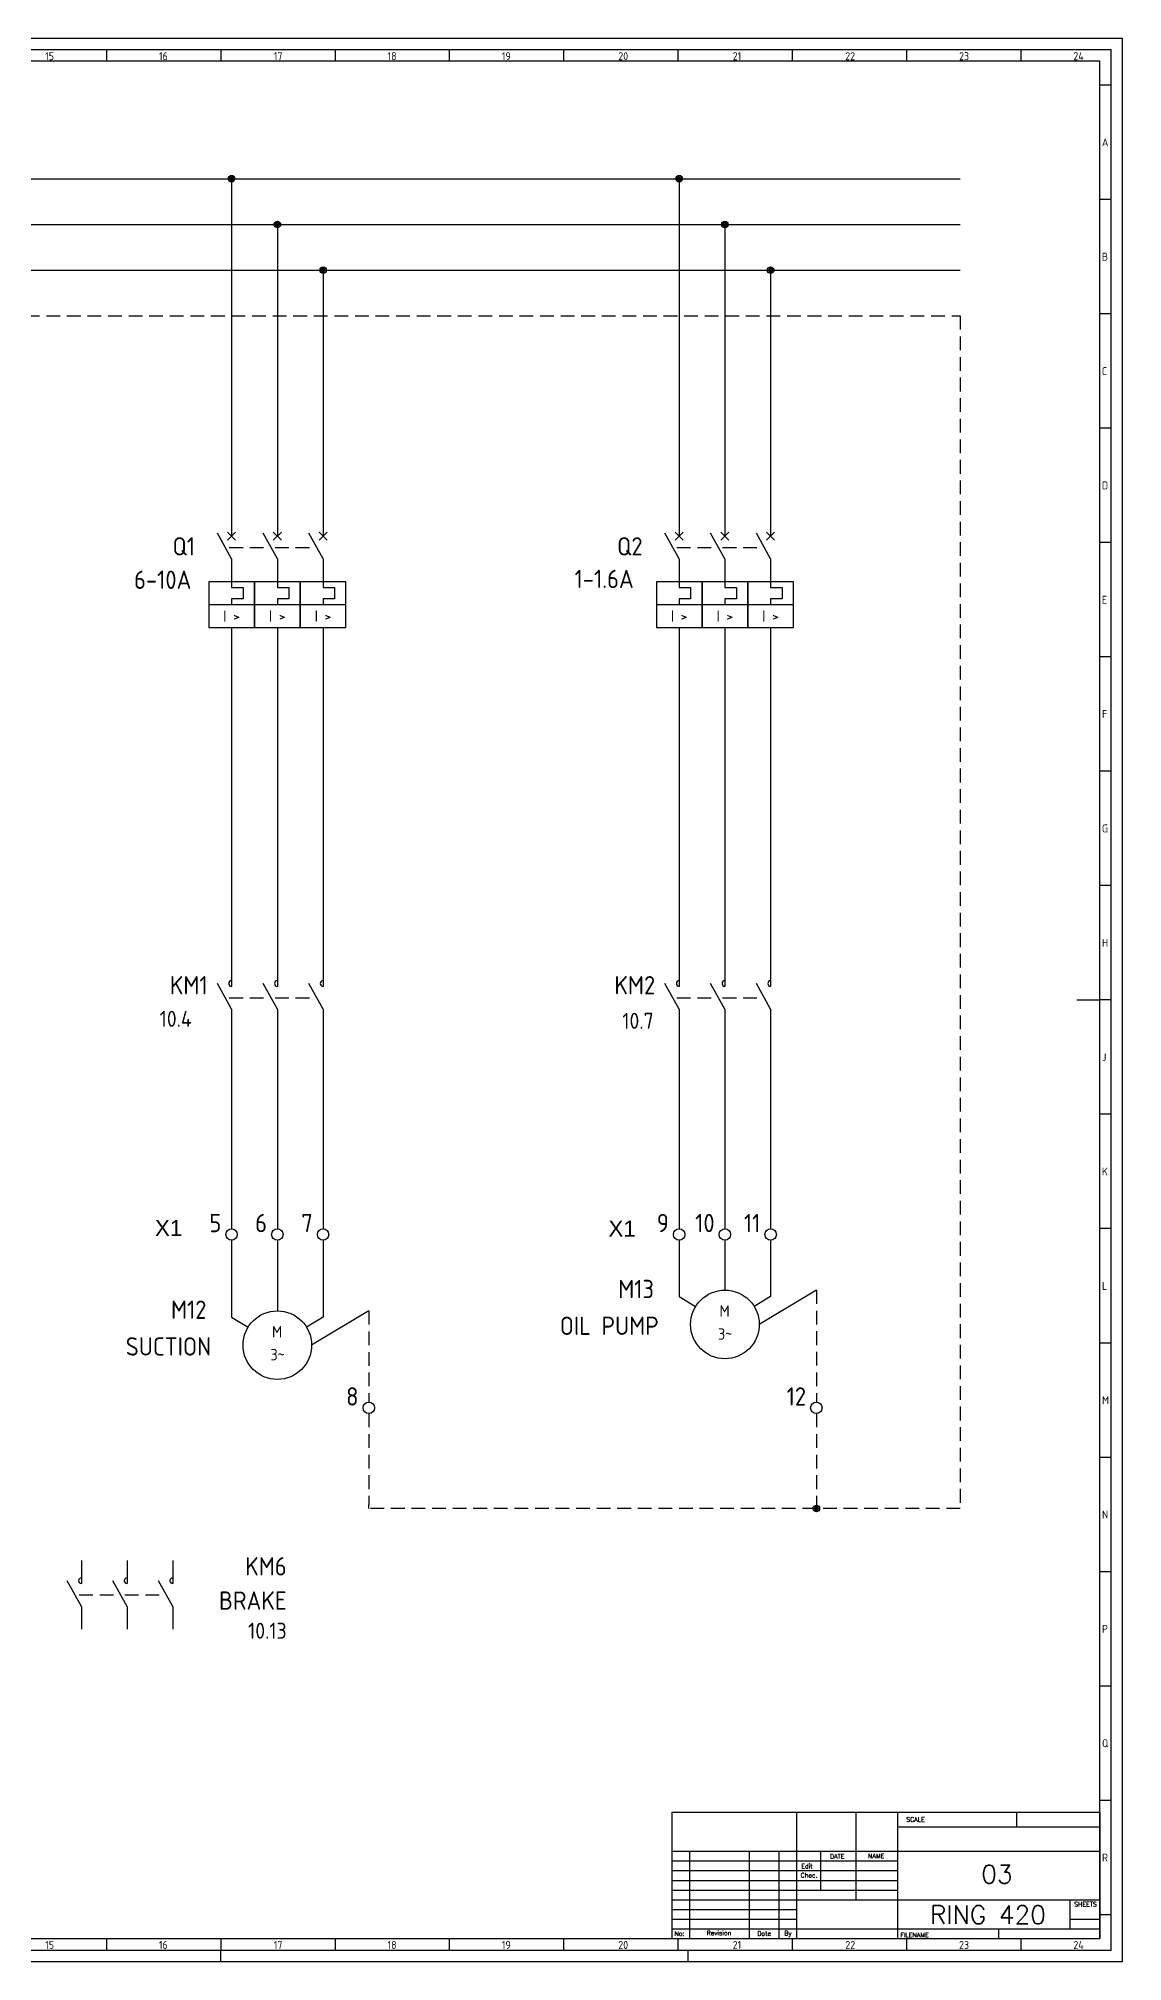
# Model space of a CAD drawing. Extents: x 0 to 1189, y 5 to 846.
# Drawn here: x 715 to 1189, y 5 to 846 of the extents above; entities that cross this region are included whole.
import ezdxf
from ezdxf.enums import TextEntityAlignment as Align

# ---------------------------------------------------------------- set-up
doc = ezdxf.new("R2010")
doc.units = 0
doc.header["$LTSCALE"] = 12
doc.linetypes.add('DASHED', pattern=[0.75, 0.5, -0.25])
for name, color, linetype in [('025', 1, 'Continuous'), ('035', 5, 'Continuous'), ('07', 7, 'Continuous'), ('DESC', 1, 'Continuous'), ('DESCCHILD', 20, 'Continuous'), ('LINK', 9, 'DASHED'), ('MISC', 2, 'Continuous'), ('RED_2.5mm^2', 1, 'Continuous'), ('SYMS', 7, 'Continuous'), ('TAGS', 51, 'Continuous'), ('XREFCHILD', 134, 'Continuous')]:
    doc.layers.add(name, color=color, linetype=linetype)
doc.styles.add('ISO Proportional', font='isocp.shx')
doc.styles.add('WD', font='romans.shx')
doc.styles.add('WD_IEC', font='isocp2.shx', dxfattribs={"width": 0.9, "height": 4})

# ---------------------------------------------------------------- blocks, each defined once
blk = doc.blocks.new('IEC_border_a0')
at = {"layer": '035', "color": 0}
for p, q in [((1189, 841), (0, 841)), ((744.5, 836), (744.5, 831)), ((794.5, 836), (794.5, 831)), ((844.5, 836), (844.5, 831)), ((894.5, 836), (894.5, 831)), ((944.5, 836), (944.5, 831)), ((994.5, 836), (994.5, 831)), ((1044.5, 836), (1044.5, 831)), ((1094.5, 836), (1094.5, 831)), ((1144.5, 836), (1144.5, 831)), ((1189, 0), (1189, 841)), ((1183.97, 820.54), (1178.98, 820.54)), ((1183.97, 770.54), (1178.98, 770.54)), ((1183.97, 720.54), (1178.98, 720.54)), ((1183.97, 670.54), (1178.98, 670.54)), ((1183.97, 620.54), (1178.98, 620.54)), ((1183.98, 570.5), (1179, 570.5)), ((1183.98, 520.5), (1178.98, 520.5)), ((1183.98, 470.5), (1179, 470.5)), ((1183.98, 420.5), (1179, 420.5)), ((1183.98, 420.5), (1179, 420.5)), ((1183.98, 370.5), (1179, 370.5)), ((1183.98, 320.5), (1179, 320.5)), ((1184, 270.46), (1179.02, 270.46)), ((1184, 270.46), (1179.02, 270.46)), ((1184, 220.46), (1179.02, 220.46)), ((1184, 170.46), (1179.02, 170.46)), ((1184, 120.46), (1179.02, 120.46)), ((1184, 70.46), (1179.02, 70.46)), ((1184.02, 20.42), (1179.03, 20.42)), ((744.5, 10), (744.5, 5)), ((744.5, 10), (744.5, 5)), ((794.5, 10), (794.5, 5)), ((844.5, 10), (844.5, 5)), ((894.5, 10), (894.5, 5)), ((944.5, 10), (944.5, 5)), ((994.5, 10), (994.5, 5)), ((1044.5, 10), (1044.5, 5)), ((1094.5, 10), (1094.5, 5)), ((1144.5, 10), (1144.5, 5)), ((0, 0), (1189, 0)), ((794.5, 0), (794.5, 5)), ((999, 0), (999, 5))]:
    blk.add_line(p, q, dxfattribs=at)
blk.add_lwpolyline([(10, 10), (1179, 10), (1179, 831), (10, 831)], close=True, dxfattribs=at)
at = {"layer": '07', "color": 0}
blk.add_line((1169, 420.5), (1179, 420.5), dxfattribs=at)
blk.add_lwpolyline([(5, 5), (1184, 5), (1184, 836), (5, 836)], close=True, dxfattribs=at)
at = {"layer": '035', "color": 0, "style": 'ISO Proportional'}
for s, p in [('15', (717.72, 831.5)), ('16', (767.49, 831.5)), ('17', (817.72, 831.5)), ('18', (867.49, 831.5)), ('19', (917.49, 831.5)), ('20', (968.42, 831.5)), ('21', (1018.46, 831.5)), ('22', (1067.72, 831.5)), ('23', (1117.49, 831.5)), ('24', (1167.49, 831.5)), ('A', (1179.98, 793.79)), ('B', (1179.98, 743.79)), ('C', (1179.98, 693.79)), ('D', (1179.98, 643.79)), ('E', (1180, 593.75)), ('F', (1180, 543.75)), ('G', (1180, 493.75)), ('H', (1180, 443.75)), ('J', (1180, 393.75)), ('K', (1180, 343.75)), ('L', (1180.02, 293.72)), ('M', (1180.02, 243.72)), ('N', (1180.02, 193.72)), ('P', (1180.02, 143.72)), ('Q', (1180.02, 93.72)), ('R', (1180.03, 43.68)), ('15', (717.72, 5.5)), ('16', (767.49, 5.5)), ('17', (817.72, 5.5)), ('18', (867.49, 5.5)), ('19', (917.49, 5.5)), ('20', (968.42, 5.5)), ('21', (1018.46, 5.5)), ('22', (1067.72, 5.5)), ('23', (1117.49, 5.5)), ('24', (1167.49, 5.5))]:
    blk.add_text(s, height=3.5, dxfattribs=at).set_placement(p)
blk = doc.blocks.new('IEC_tblock_a0')
at = {"layer": '035'}
for p, q in [((-106.6, 55.25), (-106.6, 17)), ((-36.4, 55.25), (-36.4, 48.88)), ((-88.4, 48.88), (0, 48.88)), ((-187.2, 34), (-88.4, 34)), ((-179.4, 38.25), (-179.4, 0)), ((-153.4, 38.25), (-153.4, 0)), ((-140.4, 38.25), (-140.4, 0)), ((-122.2, 38.25), (-122.2, 21.25)), ((-187.2, 29.75), (-88.4, 29.75)), ((-187.2, 25.5), (-88.4, 25.5)), ((-187.2, 21.25), (-88.4, 21.25)), ((-187.2, 17), (-132.6, 17)), ((-187.2, 12.75), (-132.6, 12.75)), ((-187.2, 8.5), (-132.6, 8.5)), ((-13, 8.5), (0, 8.5)), ((-187.2, 4.25), (0, 4.25)), ((-44.2, 4.25), (-44.2, 0))]:
    blk.add_line(p, q, dxfattribs=at)
at = {"layer": '07'}
for p, q in [((-187.2, 55.25), (0, 55.25)), ((-187.2, 55.25), (-187.2, 0)), ((-132.6, 55.25), (-132.6, 0)), ((-88.4, 55.25), (-88.4, 0)), ((0, 55.25), (0, 0)), ((-187.2, 38.25), (0, 38.25)), ((-132.6, 17), (0, 17)), ((-13, 17), (-13, 4.25)), ((-187.2, 0), (0, 0))]:
    blk.add_line(p, q, dxfattribs=at)
at = {"style": 'WD'}
for tag, p in [('SCALE', (-69.88, 51.07)), ('SH', (-8.74, 10.06)), ('FILENAME', (-68.15, 0.8))]:
    blk.add_attdef(tag, p, '', height=2, dxfattribs=at)
for tag, height, p in [('PROJDESC', 5, (-45.9, 29.2)), ('CKDATE', 2, (-114.85, 26.58)), ('EDDATE', 2, (-114.97, 30.8)), ('CKBY', 2, (-97.88, 26.3)), ('EDBY', 2, (-98.02, 30.86)), ('DWGDESC', 5, (-44.85, 19.72)), ('DWGNO', 3.5, (-48.54, 9.46))]:
    blk.add_attdef(tag, text='', height=height, dxfattribs=at).set_placement(p, align=Align.CENTER)
at = {"style": 'WD', "flags": 1}
blk.add_attdef('WD_TB', (-120.95, 11.91), '', height=2, dxfattribs=at)
at = {"layer": '025', "style": 'WD'}
for s, p in [('SCALE', (-80.57, 51.13)), ('NAME', (-97.74, 35.14)), ('No:', (-183.81, 1.19)), ('Revision', (-166.53, 1.47)), ('Date', (-146.79, 1.28)), ('By', (-136.33, 1.37))]:
    blk.add_text(s, height=2, dxfattribs=at).set_placement(p, align=Align.CENTER)
for s, p in [('DATE', (-118, 35)), ('Chec.', (-130.82, 26.72)), ('Edit', (-130.55, 30.72)), ('SHEETS', (-11.17, 14.05)), ('FILENAME', (-87.18, 0.61))]:
    blk.add_text(s, height=2, dxfattribs=at).set_placement(p)
blk = doc.blocks.new('WDDOT')
for radius in [0.72, 0.449, 0.223]:
    blk.add_circle((0, 0), radius)
blk = doc.blocks.new('VCB11THI')
for p, q in [((0, 7.5), (0, 2.5)), ((0, -2.5), (-3.12, 3.12)), ((-0.88, 3.38), (0.88, 1.62)), ((-0.88, 1.62), (0.88, 3.38)), ((0, -2.5), (0, -8.75)), ((-5, -12.5), (5, -12.5)), ((0, -8.75), (2.5, -8.75)), ((0, -11.25), (0, -12.5)), ((2.5, -11.25), (0, -11.25)), ((2.5, -8.75), (2.5, -11.25)), ((0, -17.5), (0, -22.5))]:
    blk.add_line(p, q)
blk.add_lwpolyline([(-5, -7.5), (-5, -17.5), (5, -17.5), (5, -7.5)], close=True)
at = {"style": 'WD_IEC'}
for tag, p in [('INST', (-8, 5.25)), ('LOC', (-8, 1.75)), ('TAG1', (-8, -1.75)), ('RATING1', (-8, -6.35)), ('DESC1', (-8, -14.35)), ('DESC2', (-8, -17.85)), ('DESC3', (-8, -21.35))]:
    blk.add_attdef(tag, text='', height=2.5, dxfattribs=at).set_placement(p, align=Align.RIGHT)
blk.add_attdef('TERM01', text='', height=2, rotation=90, dxfattribs=at).set_placement((-1, 7.5), align=Align.RIGHT)
at = {"style": 'WD_IEC', "flags": 1}
for tag, p, height in [('X2TERM01', (0, 7.5), 0.32), ('MFG', (2.75, 6.5), 1.5), ('CAT', (2.75, 4), 1.5), ('X4LINK', (-2, 0), 0.32), ('X1LINK', (-0.5, 0), 0.32), ('COMMON', (-3.75, -8.75), 1), ('ASSYCODE', (1, -19), 1), ('FAMILY', (1, -20.5), 1), ('CATDESC', (1, -22), 1), ('X8TERM02', (0, -22.5), 0.32)]:
    blk.add_attdef(tag, p, '', height=height, dxfattribs=at)
at = {"lineweight": 15, "style": 'WD_IEC'}
blk.add_attdef('XREF', text='', height=2.5, dxfattribs=at).set_placement((-8, -10.35), align=Align.RIGHT)
at = {"style": 'WD_IEC'}
blk.add_attdef('TERM02', (-1, -22.5), '', height=2, rotation=90, dxfattribs=at)
at = {"linetype": 'Continuous', "style": 'WD_IEC'}
blk.add_attdef('T', text='', height=2.5, dxfattribs=at).set_placement((0, -15), align=Align.MIDDLE_CENTER)
blk = doc.blocks.new('VCB21THI')
for p, q in [((0, 7.5), (0, 2.5)), ((0, -2.5), (-3.12, 3.12)), ((-0.88, 3.38), (0.88, 1.62)), ((-0.88, 1.62), (0.88, 3.38)), ((0, -2.5), (0, -8.75)), ((-5, -12.5), (5, -12.5)), ((0, -8.75), (2.5, -8.75)), ((0, -11.25), (0, -12.5)), ((2.5, -11.25), (0, -11.25)), ((2.5, -8.75), (2.5, -11.25)), ((0, -17.5), (0, -22.5))]:
    blk.add_line(p, q)
blk.add_lwpolyline([(-5, -7.5), (-5, -17.5), (5, -17.5), (5, -7.5)], close=True)
at = {"style": 'WD_IEC'}
for tag, p in [('INST', (-8, 5.25)), ('LOC', (-8, 1.75)), ('TAG2', (-8, -1.75)), ('DESC1', (-8, -14.35)), ('DESC2', (-8, -17.85)), ('DESC3', (-8, -21.35))]:
    blk.add_attdef(tag, text='', height=2.5, dxfattribs=at).set_placement(p, align=Align.RIGHT)
blk.add_attdef('TERM01', text='', height=2, rotation=90, dxfattribs=at).set_placement((-1, 7.5), align=Align.RIGHT)
at = {"style": 'WD_IEC', "flags": 1}
for tag, p, height in [('X2TERM01', (0, 7.5), 0.32), ('X4LINK', (-2, 0), 0.32), ('X1LINK', (-0.5, 0), 0.32), ('CONTACT', (-5, -7.5), 1), ('FAMILY', (1, -20.5), 1), ('X8TERM02', (0, -22.5), 0.32)]:
    blk.add_attdef(tag, p, '', height=height, dxfattribs=at)
blk.add_attdef('RATING1', text='', height=2.5, dxfattribs=at).set_placement((-8, -6.35), align=Align.RIGHT)
at = {"lineweight": 15, "style": 'WD_IEC'}
blk.add_attdef('XREF', text='', height=2.5, dxfattribs=at).set_placement((-8, -10.35), align=Align.RIGHT)
at = {"style": 'WD_IEC'}
blk.add_attdef('TERM02', (-1, -22.5), '', height=2, rotation=90, dxfattribs=at)
at = {"linetype": 'Continuous', "style": 'WD_IEC'}
blk.add_attdef('T', text='', height=2.5, dxfattribs=at).set_placement((0, -15), align=Align.MIDDLE_CENTER)
blk = doc.blocks.new('VMS21P')
for p, q in [((0, 7.5), (0, 2.5)), ((0, -2.5), (-3.12, 3.12)), ((0, -2.5), (0, -7.5))]:
    blk.add_line(p, q)
blk.add_arc((0, 3.12), 0.625, 90, 270)
at = {"style": 'WD_IEC'}
for tag, p in [('INST', (-5.25, 6.75)), ('LOC', (-5.25, 3.75)), ('TAG2', (-5.25, 0.75)), ('XREF', (-5.25, -3.75)), ('DESC2', (-5.25, -9.75)), ('DESC1', (-5.25, -6.75)), ('DESC3', (-5.25, -12.75))]:
    blk.add_attdef(tag, text='', height=2.5, dxfattribs=at).set_placement(p, align=Align.RIGHT)
blk.add_attdef('TERM01', text='', height=2, rotation=90, dxfattribs=at).set_placement((-1, 7.5), align=Align.RIGHT)
at = {"style": 'WD_IEC', "flags": 1}
for tag, p, height in [('X2TERM01', (0, 7.5), 0.32), ('X4LINK', (-2.91, 0), 0.32), ('X1LINK', (-0.5, 0), 0.32), ('CONTACT', (4, -3.5), 1), ('FAMILY', (4, -5), 1), ('X8TERM02', (0, -7.5), 0.32)]:
    blk.add_attdef(tag, p, '', height=height, dxfattribs=at)
at = {"style": 'WD_IEC'}
blk.add_attdef('TERM02', (-1, -7.5), '', height=2, rotation=90, dxfattribs=at)
blk = doc.blocks.new('VMO14')
blk.add_line((20, 7.5), (7.5, 0))
blk.add_circle((0, 0), 7.5)
at = {"style": 'WD_IEC'}
for tag, p in [('INST', (-15.5, 12.75)), ('LOC', (-15.5, 9.25)), ('TAG1', (-15.5, 5.75)), ('DESC2', (-15.5, -2)), ('DESC1', (-15.5, 1.5)), ('DESC3', (-15.5, -5.5)), ('RATING1', (-15.5, -9)), ('RATING2', (-15.5, -12.5)), ('RATING3', (-15.5, -16))]:
    blk.add_attdef(tag, text='', height=2.5, dxfattribs=at).set_placement(p, align=Align.RIGHT)
blk.add_attdef('TERM02', (-0.81, 7.4), '', height=2, rotation=90, dxfattribs=at)
for tag, p in [('TERM04', (19, 10)), ('TERM01', (-7.47, 4.61)), ('TERM03', (9.66, 4.61))]:
    blk.add_attdef(tag, text='', height=2, rotation=90, dxfattribs=at).set_placement(p, align=Align.RIGHT)
at = {"style": 'WD_IEC', "flags": 1}
for tag, p, height in [('MFG', (22.75, 9), 1.5), ('X0TERM01', (-6.4, 3.9), 0.32), ('X2TERM02', (0, 7.5), 0.32), ('X0TERM03', (6.4, 3.9), 0.32), ('X2TERM04', (20, 7.5), 0.32), ('CAT', (22.75, 6.5), 1.5), ('X4LINK', (-7.5, 0), 0.32), ('X1LINK', (7.5, 0), 0.32), ('ASSYCODE', (1, -9), 1), ('FAMILY', (1, -10.5), 1), ('CATDESC', (1, -12), 1)]:
    blk.add_attdef(tag, p, '', height=height, dxfattribs=at)
at = {"style": 'WD_IEC'}
for tag, p in [('M', (-0.06, 1.67)), ('3~', (0.05, -3.33))]:
    blk.add_attdef(tag, text='', height=2.5, dxfattribs=at).set_placement(p, align=Align.CENTER)
at = {"lineweight": 15, "style": 'WD_IEC'}
blk.add_attdef('XREF', text='', height=2.5, dxfattribs=at).set_placement((-15.5, -19.5), align=Align.RIGHT)
blk = doc.blocks.new('VT0002')
blk.add_circle((0, 0), 1.25)
at = {"style": 'WD_IEC'}
for tag, p in [('INST', (-2.25, 6.5)), ('LOC', (-2.25, 3.5)), ('DESC1', (-2.25, -6.25)), ('DESC2', (-2.25, -9.25)), ('DESC3', (-2.25, -12.25))]:
    blk.add_attdef(tag, text='', height=2.5, dxfattribs=at).set_placement(p, align=Align.RIGHT)
at = {"style": 'WD_IEC', "flags": 1}
for tag, p, height in [('ASSYCODE', (2.75, 10.75), 1), ('CATDESC', (2.75, 9.25), 1), ('MFG', (2.75, 7.25), 1.5), ('CAT', (2.75, 4.75), 1.5), ('X4PIN01', (-1.25, 1), 0.25), ('X4TERM01', (-1.25, 0), 0.25), ('X4TERMDESC01', (-1.25, 0.5), 0.4), ('STRIPSEQ', (0, 0), 0.025), ('X2PIN01', (0, 2.25), 0.25), ('X2TERM01', (0, 1.25), 0.25), ('X8PIN01', (0, -0.25), 0.25), ('X2TERMDESC01', (0, 1.75), 0.4), ('X1PIN01', (1.25, 1), 0.25), ('X1TERM01', (1.25, 0), 0.25), ('X1TERMDESC01', (1.25, 0.5), 0.4), ('LINKTERM', (0, -0.04), 0.025), ('X8TERM01', (0, -1.25), 0.25), ('X8TERMDESC01', (0, -0.75), 0.4)]:
    blk.add_attdef(tag, p, '', height=height, dxfattribs=at)
at = {"style": 'WD_IEC', "flags": 8}
for tag, height, p in [('TAGSTRIP', 2.5, (-2.25, 0.5)), ('TERM01', 2, (-2.25, -3.25))]:
    blk.add_attdef(tag, text='', height=height, dxfattribs=at).set_placement(p, align=Align.RIGHT)

msp = doc.modelspace()

# ---------------------------------------------------------------- linework, layer by layer
at = {"layer": 'LINK'}
for points in [[(798.27, 623.33), (815.27, 623.33)], [(818.27, 623.33), (835.27, 623.33)], [(994.06, 623.33), (1011.06, 623.33)], [(1014.06, 623.33), (1031.06, 623.33)], [(798.27, 426.41), (813.44, 426.41)], [(818.27, 426.41), (833.44, 426.41)], [(994.06, 426.41), (1009.23, 426.41)], [(1014.06, 426.41), (1029.23, 426.41)], [(732.55, 165.25), (747.72, 165.25)], [(752.55, 165.25), (767.72, 165.25)]]:
    msp.add_lwpolyline(points, dxfattribs=at)
at = {"layer": 'RED_2.5mm^2'}
for p, q in [((142.25, 784.61), (1117.99, 784.61)), ((799.27, 784.61), (799.27, 638.33)), ((995.06, 784.61), (995.06, 638.33)), ((142.25, 764.61), (1117.99, 764.61)), ((819.27, 764.61), (819.27, 638.33)), ((1015.06, 764.61), (1015.06, 638.33)), ((142.25, 744.61), (1117.99, 744.61)), ((839.27, 744.61), (839.27, 638.33)), ((1035.06, 744.61), (1035.06, 638.33)), ((799.27, 578.33), (799.27, 441.41)), ((819.27, 578.33), (819.27, 441.41)), ((839.27, 578.33), (839.27, 441.41)), ((995.06, 578.33), (995.06, 441.41)), ((1015.06, 578.33), (1015.06, 441.41)), ((1035.06, 578.33), (1035.06, 441.41)), ((799.27, 411.41), (799.27, 325.4)), ((819.27, 411.41), (819.27, 325.4)), ((839.27, 411.41), (839.27, 325.4)), ((995.06, 411.41), (995.06, 325.4)), ((1015.06, 411.41), (1015.06, 325.4)), ((1035.06, 411.41), (1035.06, 325.4)), ((799.27, 320.4), (799.27, 286.7)), ((819.27, 320.4), (819.27, 289.5)), ((839.27, 320.4), (839.27, 286.7)), ((995.06, 320.4), (995.06, 295.74)), ((1015.06, 320.4), (1015.06, 298.55)), ((1035.06, 320.4), (1035.06, 295.74)), ((995.06, 295.74), (1002.25, 291.36)), ((1035.06, 295.74), (1027.86, 291.36)), ((799.27, 286.7), (806.46, 282.31)), ((839.27, 286.7), (832.07, 282.31)), ((859.27, 203.05), (859.27, 204.64))]:
    msp.add_line(p, q, dxfattribs=at)
at = {"layer": 'RED_2.5mm^2', "color": 2, "linetype": 'DASHED'}
for p, q in [((142.25, 724.61), (1117.99, 724.61)), ((1117.99, 724.61), (1117.99, 203.05)), ((1055.06, 298.55), (1055.06, 249.57)), ((859.27, 289.5), (859.27, 249.57)), ((859.27, 244.57), (859.27, 204.64)), ((1055.06, 244.57), (1055.06, 203.05)), ((1117.99, 203.05), (859.27, 203.05))]:
    msp.add_line(p, q, dxfattribs=at)

# ---------------------------------------------------------------- block references
msp.add_blockref('IEC_border_a0', (0, 4.94))
ref = msp.add_blockref('IEC_tblock_a0', (1179, 14.94))
ref.add_attrib('DWGDESC', 'RING 420', dxfattribs={"height": 8, "style": 'WD'}).set_placement((1130.1, 21.41), align=Align.CENTER)
ref.add_attrib('PROJDESC', '03', dxfattribs={"height": 8, "style": 'WD'}).set_placement((1134.07, 39.13), align=Align.CENTER)
at = {"layer": 'SYMS', "xscale": 2, "yscale": 2, "zscale": 2}
for name, p in [('WDDOT', (799.27, 784.61)), ('WDDOT', (995.06, 784.61)), ('WDDOT', (819.27, 764.61)), ('WDDOT', (1015.06, 764.61)), ('WDDOT', (839.27, 744.61)), ('WDDOT', (1035.06, 744.61)), ('VMS21P', (819.27, 426.41)), ('VMS21P', (839.27, 426.41)), ('VMS21P', (1015.06, 426.41)), ('VMS21P', (1035.06, 426.41)), ('VMS21P', (753.55, 165.25)), ('VMS21P', (773.55, 165.25))]:
    msp.add_blockref(name, p, dxfattribs=at)
at = {"layer": 'SYMS'}
ref = msp.add_blockref('VCB11THI', (799.27, 623.33), dxfattribs=dict(at, xscale=2, yscale=2, zscale=2))
ref.add_attrib('T', 'I >', dxfattribs={"layer": 'MISC', "linetype": 'Continuous', "height": 5, "style": 'WD_IEC'}).set_placement((799.27, 593.33), align=Align.MIDDLE_CENTER)
ref.add_attrib('DESC1', '6-10A', dxfattribs={"layer": 'DESC', "height": 8, "style": 'WD_IEC'}).set_placement((781.66, 605.22), align=Align.RIGHT)
ref.add_attrib('TAG1', 'Q1', dxfattribs={"layer": 'TAGS', "height": 8, "style": 'WD_IEC'}).set_placement((783.27, 619.83), align=Align.RIGHT)
ref = msp.add_blockref('VCB21THI', (819.27, 623.33), dxfattribs=dict(at, xscale=2, yscale=2, zscale=2))
ref.add_attrib('T', 'I >', dxfattribs={"layer": 'MISC', "linetype": 'Continuous', "height": 5, "style": 'WD_IEC'}).set_placement((819.27, 593.33), align=Align.MIDDLE_CENTER)
ref = msp.add_blockref('VCB21THI', (839.27, 623.33), dxfattribs=dict(at, xscale=2, yscale=2, zscale=2))
ref.add_attrib('T', 'I >', dxfattribs={"layer": 'MISC', "linetype": 'Continuous', "height": 5, "style": 'WD_IEC'}).set_placement((839.27, 593.33), align=Align.MIDDLE_CENTER)
ref = msp.add_blockref('VCB11THI', (995.06, 623.33), dxfattribs=dict(at, xscale=2, yscale=2, zscale=2))
ref.add_attrib('T', 'I >', dxfattribs={"layer": 'MISC', "linetype": 'Continuous', "height": 5, "style": 'WD_IEC'}).set_placement((995.06, 593.33), align=Align.MIDDLE_CENTER)
ref.add_attrib('DESC1', '1-1.6A', dxfattribs={"layer": 'DESC', "height": 8, "style": 'WD_IEC'}).set_placement((975.18, 605.59), align=Align.RIGHT)
ref.add_attrib('TAG1', 'Q2', dxfattribs={"layer": 'TAGS', "height": 8, "style": 'WD_IEC'}).set_placement((979.06, 619.83), align=Align.RIGHT)
ref = msp.add_blockref('VCB21THI', (1015.06, 623.33), dxfattribs=dict(at, xscale=2, yscale=2, zscale=2))
ref.add_attrib('T', 'I >', dxfattribs={"layer": 'MISC', "linetype": 'Continuous', "height": 5, "style": 'WD_IEC'}).set_placement((1015.06, 593.33), align=Align.MIDDLE_CENTER)
ref = msp.add_blockref('VCB21THI', (1035.06, 623.33), dxfattribs=dict(at, xscale=2, yscale=2, zscale=2))
ref.add_attrib('T', 'I >', dxfattribs={"layer": 'MISC', "linetype": 'Continuous', "height": 5, "style": 'WD_IEC'}).set_placement((1035.06, 593.33), align=Align.MIDDLE_CENTER)
ref = msp.add_blockref('VMS21P', (799.27, 426.41), dxfattribs=dict(at, xscale=2, yscale=2, zscale=2))
ref.add_attrib('XREF', '10.4', dxfattribs={"layer": 'XREFCHILD', "height": 7, "style": 'WD_IEC'}).set_placement((781.81, 413.71), align=Align.RIGHT)
ref.add_attrib('TAG2', 'KM1', dxfattribs={"layer": 'TAGS', "height": 8, "style": 'WD_IEC'}).set_placement((788.77, 427.91), align=Align.RIGHT)
ref = msp.add_blockref('VMS21P', (995.06, 426.41), dxfattribs=dict(at, xscale=2, yscale=2, zscale=2))
ref.add_attrib('XREF', '10.7', dxfattribs={"layer": 'XREFCHILD', "height": 7, "style": 'WD_IEC'}).set_placement((983.88, 412.84), align=Align.RIGHT)
ref.add_attrib('TAG2', 'KM2', dxfattribs={"layer": 'TAGS', "height": 8, "style": 'WD_IEC'}).set_placement((984.56, 427.91), align=Align.RIGHT)
ref = msp.add_blockref('VT0002', (799.27, 322.9), dxfattribs=dict(at, xscale=2, yscale=2, zscale=2))
ref.add_attrib('TAGSTRIP', '5', dxfattribs={"layer": 'TAGS', "height": 8, "style": 'WD_IEC', "flags": 8}).set_placement((794.77, 323.9), align=Align.RIGHT)
ref = msp.add_blockref('VT0002', (819.27, 322.9), dxfattribs=dict(at, xscale=2, yscale=2, zscale=2))
ref.add_attrib('TAGSTRIP', '6', dxfattribs={"layer": 'TAGS', "height": 8, "style": 'WD_IEC', "flags": 8}).set_placement((814.77, 323.9), align=Align.RIGHT)
ref = msp.add_blockref('VT0002', (839.27, 322.9), dxfattribs=dict(at, xscale=2, yscale=2, zscale=2))
ref.add_attrib('TAGSTRIP', '7', dxfattribs={"layer": 'TAGS', "height": 8, "style": 'WD_IEC', "flags": 8}).set_placement((834.77, 323.9), align=Align.RIGHT)
ref = msp.add_blockref('VT0002', (995.06, 322.9), dxfattribs=dict(at, xscale=2, yscale=2, zscale=2))
ref.add_attrib('TAGSTRIP', '9', dxfattribs={"layer": 'TAGS', "height": 8, "style": 'WD_IEC', "flags": 8}).set_placement((990.56, 323.9), align=Align.RIGHT)
ref = msp.add_blockref('VT0002', (1015.06, 322.9), dxfattribs=dict(at, xscale=2, yscale=2, zscale=2))
ref.add_attrib('TAGSTRIP', '10', dxfattribs={"layer": 'TAGS', "height": 8, "style": 'WD_IEC', "flags": 8}).set_placement((1010.56, 323.9), align=Align.RIGHT)
ref = msp.add_blockref('VT0002', (1035.06, 322.9), dxfattribs=dict(at, xscale=2, yscale=2, zscale=2))
ref.add_attrib('TAGSTRIP', '11', dxfattribs={"layer": 'TAGS', "height": 8, "style": 'WD_IEC', "flags": 8}).set_placement((1030.56, 323.9), align=Align.RIGHT)
ref = msp.add_blockref('VMO14', (1015.06, 283.55), dxfattribs=dict(at, xscale=2, yscale=2, zscale=2))
ref.add_attrib('M', 'M', dxfattribs={"layer": 'MISC', "height": 5, "style": 'WD_IEC'}).set_placement((1014.94, 286.88), align=Align.CENTER)
ref.add_attrib('3~', '3~', dxfattribs={"layer": 'MISC', "height": 5, "style": 'WD_IEC'}).set_placement((1015.15, 276.88), align=Align.CENTER)
ref.add_attrib('DESC1', 'OIL PUMP', dxfattribs={"layer": 'DESC', "height": 8, "style": 'WD_IEC'}).set_placement((986.12, 278.97), align=Align.RIGHT)
ref.add_attrib('TAG1', 'M13', dxfattribs={"layer": 'TAGS', "height": 8, "style": 'WD_IEC'}).set_placement((984.06, 295.05), align=Align.RIGHT)
ref = msp.add_blockref('VMO14', (819.27, 274.5), dxfattribs=dict(at, xscale=2, yscale=2, zscale=2))
ref.add_attrib('M', 'M', dxfattribs={"layer": 'MISC', "height": 5, "style": 'WD_IEC'}).set_placement((819.15, 277.84), align=Align.CENTER)
ref.add_attrib('3~', '3~', dxfattribs={"layer": 'MISC', "height": 5, "style": 'WD_IEC'}).set_placement((819.36, 267.84), align=Align.CENTER)
ref.add_attrib('DESC1', 'SUCTION', dxfattribs={"layer": 'DESC', "height": 8, "style": 'WD_IEC'}).set_placement((790.34, 269.93), align=Align.RIGHT)
ref.add_attrib('TAG1', 'M12', dxfattribs={"layer": 'TAGS', "height": 8, "style": 'WD_IEC'}).set_placement((788.27, 286), align=Align.RIGHT)
ref = msp.add_blockref('VT0002', (859.27, 247.07), dxfattribs=dict(at, xscale=2, yscale=2, zscale=2))
ref.add_attrib('TAGSTRIP', '8', dxfattribs={"layer": 'TAGS', "height": 8, "style": 'WD_IEC', "flags": 8}).set_placement((854.77, 248.07), align=Align.RIGHT)
ref = msp.add_blockref('VT0002', (1055.06, 247.07), dxfattribs=dict(at, xscale=2, yscale=2, zscale=2))
ref.add_attrib('TAGSTRIP', '12', dxfattribs={"layer": 'TAGS', "height": 8, "style": 'WD_IEC', "flags": 8}).set_placement((1050.56, 248.07), align=Align.RIGHT)
at = {"layer": 'SYMS', "color": 2, "linetype": 'DASHED', "xscale": 2, "yscale": 2, "zscale": 2}
msp.add_blockref('WDDOT', (1055.06, 203.05), dxfattribs=at)
at = {"layer": 'SYMS'}
ref = msp.add_blockref('VMS21P', (733.55, 165.25), dxfattribs=dict(at, xscale=2, yscale=2, zscale=2))
ref.add_attrib('XREF', '10.13', dxfattribs={"layer": 'XREFCHILD', "height": 7, "style": 'WD_IEC'}).set_placement((823.35, 146.1), align=Align.RIGHT)
ref.add_attrib('DESC1', 'BRAKE', dxfattribs={"layer": 'DESCCHILD', "height": 8, "style": 'WD_IEC'}).set_placement((823.35, 158.79), align=Align.RIGHT)
ref.add_attrib('TAG2', 'KM6', dxfattribs={"layer": 'TAGS', "height": 8, "style": 'WD_IEC'}).set_placement((823.35, 173.79), align=Align.RIGHT)

# ---------------------------------------------------------------- texts
at = {"layer": 'RED_2.5mm^2', "char_height": 7, "attachment_point": 1}
for insert in [(765.73, 329.24), (964.1, 328.97)]:
    msp.add_mtext_dynamic_manual_height_columns('{\\fArial|b0|i0|c0|p34;\\C0;X1}', width=22.2414, gutter_width=35, heights=[0], dxfattribs=dict(at, insert=insert))

doc.saveas('drawing.dxf')
